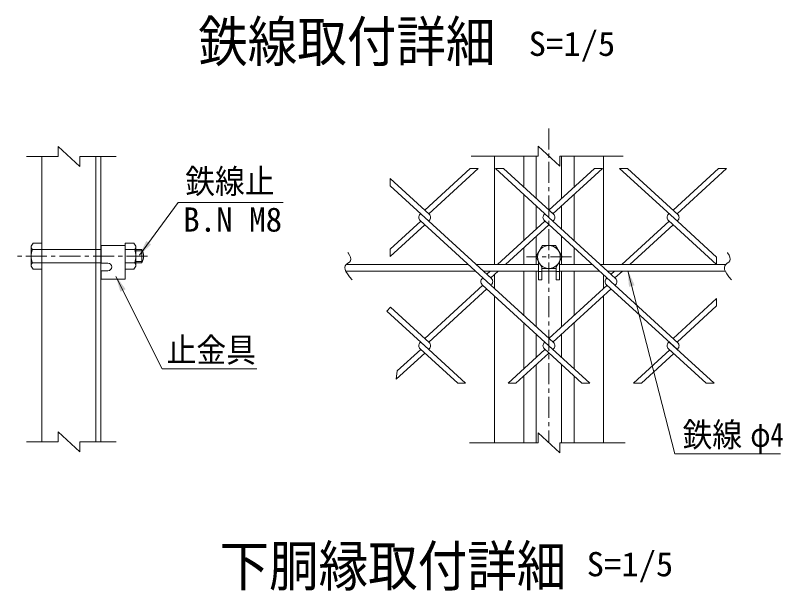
# Model space of a CAD drawing. Units: millimetres, scale not verified, with parts at other scales. Extents: x -4455 to 4455, y -3150 to 3150.
# Drawn here: x 1194 to 2566, y 427 to 1455 of the extents above; entities that cross this region are included whole.
import ezdxf
from ezdxf.enums import TextEntityAlignment as Align

# ---------------------------------------------------------------- set-up
doc = ezdxf.new("R2010")
doc.units = ezdxf.units.MM
doc.header["$LTSCALE"] = 30
doc.linetypes.add('DASHED', pattern=[7.5, 6, -1.5])
doc.linetypes.add('USER1', pattern=[2, 1.25, -0.25, 0.25, -0.25])
doc.layers.add('0-C_7詳細', color=7, linetype='Continuous', lineweight=18)
doc.styles.add('ＭＳ ゴシック', font='')
doc.styles.get('ＭＳ ゴシック').set_extended_font_data('MS Gothic')

msp = doc.modelspace()

# ---------------------------------------------------------------- linework, layer by layer
at = {"layer": '0-C_7詳細', "color": 1, "linetype": 'USER1'}
for p, q in [((2147.8, 1253.31), (2147.8, 691.3)), ((1430.34, 1024.89), (1193.85, 1024.89)), ((2188.1, 1023.41), (2107.45, 1023.41))]:
    msp.add_line(p, q, dxfattribs=at)
at = {"layer": '0-C_7詳細', "color": 4}
for p, q in [((2167.19, 1185.62), (2128.41, 1221.62)), ((2128.41, 1203.62), (2128.41, 1221.62)), ((1309.04, 1184.89), (1270.27, 1220.89)), ((1270.27, 1202.89), (1270.27, 1220.89)), ((1270.27, 1202.89), (1213.7, 1202.89)), ((1309.04, 1202.89), (1374.31, 1202.89)), ((1309.04, 1202.89), (1309.04, 1184.89)), ((2128.41, 1203.62), (2008.84, 1203.62)), ((2167.19, 1203.62), (2280.35, 1203.62)), ((2167.19, 1203.62), (2167.19, 1185.62)), ((1270.27, 692.78), (1270.27, 710.78)), ((1309.04, 674.78), (1270.27, 710.78)), ((2128.41, 691.3), (2128.41, 709.3)), ((2167.19, 673.3), (2128.41, 709.3)), ((1270.27, 692.78), (1213.7, 692.78)), ((1309.04, 692.78), (1374.31, 692.78)), ((1309.04, 692.78), (1309.04, 674.78)), ((2128.41, 691.3), (2005.6, 691.3)), ((2167.19, 691.3), (2284, 691.3)), ((2167.19, 691.3), (2167.19, 673.3))]:
    msp.add_line(p, q, dxfattribs=at)
at = {"layer": '0-C_7詳細', "lineweight": 9}
for p, q in [((1241.47, 1202.89), (1241.47, 692.78)), ((1337.47, 1202.89), (1337.47, 692.78)), ((1346.47, 1202.89), (1346.47, 692.78)), ((2050.3, 1203.62), (2050.3, 1010.06)), ((2102.8, 1203.62), (2102.8, 1148.45)), ((2125.3, 1203.62), (2125.3, 1127.84)), ((2170.3, 1203.62), (2170.3, 1127.84)), ((2192.8, 1203.62), (2192.8, 1148.45)), ((2245.3, 1203.62), (2245.3, 1010.06)), ((2102.8, 1135.43), (2102.8, 1052.96)), ((2192.8, 1135.43), (2192.8, 1052.96)), ((2125.3, 1114.81), (2125.3, 1073.58)), ((2170.3, 1114.81), (2170.3, 1073.58)), ((2155.98, 1099.73), (2147.8, 1107.22)), ((2155.98, 1088.67), (2154.91, 1087.69)), ((2125.3, 1060.56), (2125.3, 1010.06)), ((2170.3, 1060.56), (2170.3, 1010.06)), ((1222.27, 1042.65), (1225.59, 1048.41)), ((1222.27, 1007.13), (1222.27, 1042.65)), ((1225.59, 1048.41), (1241.47, 1048.41)), ((1241.47, 1001.37), (1241.47, 1048.41)), ((1347.49, 1043.85), (1347.49, 1012.35)), ((1347.49, 1043.85), (1390.09, 1043.85)), ((1390.09, 1001.37), (1390.09, 1048.41)), ((1390.09, 1043.85), (1390.09, 983.85)), ((1409.29, 1007.13), (1409.29, 1042.65)), ((1224.32, 1036.89), (1241.47, 1036.89)), ((1407.23, 1036.89), (1390.09, 1036.89)), ((1409.29, 1036.89), (1419.95, 1036.89)), ((1419.95, 1012.89), (1419.95, 1036.89)), ((2102.8, 1039.94), (2102.8, 1010.06)), ((2192.8, 1039.94), (2192.8, 1010.06)), ((1222.27, 1007.13), (1225.59, 1001.37)), ((1224.32, 1012.89), (1241.47, 1012.89)), ((1347.49, 1012.35), (1359.34, 1012.35)), ((1407.23, 1012.89), (1390.09, 1012.89)), ((1409.29, 1007.13), (1405.96, 1001.37)), ((1409.29, 1012.89), (1419.95, 1012.89)), ((1785.45, 1010.06), (2003.39, 1010.06)), ((2017.59, 1010.06), (2129.05, 1010.06)), ((2129.05, 1015.15), (2129.05, 982.37)), ((2131.52, 1010.87), (2129.05, 1010.87)), ((2160.55, 1004.76), (2160.55, 982.37)), ((2164.08, 1010.87), (2166.55, 1010.87)), ((2166.55, 1015.15), (2166.55, 982.37)), ((2166.55, 1010.06), (2225.41, 1010.06)), ((2239.62, 1010.06), (2463.83, 1010.06)), ((1225.59, 1001.37), (1241.47, 1001.37)), ((1346.47, 876.54), (1346.47, 996.54)), ((1347.49, 998.85), (1359.34, 998.85)), ((1347.49, 998.85), (1347.49, 983.85)), ((1405.96, 1001.37), (1390.09, 1001.37)), ((1784.72, 998.06), (2016.48, 998.06)), ((2030.69, 998.06), (2129.05, 998.06)), ((2050.3, 991.83), (2050.3, 967.07)), ((2102.8, 998.06), (2102.8, 918.96)), ((2125.3, 998.06), (2125.3, 898.34)), ((2135.05, 997.37), (2129.05, 997.37)), ((2135.05, 998.06), (2160.55, 998.06)), ((2160.55, 997.37), (2166.55, 997.37)), ((2166.55, 998.06), (2238.51, 998.06)), ((2170.3, 998.06), (2170.3, 898.34)), ((2192.8, 998.06), (2192.8, 918.96)), ((2245.3, 991.83), (2245.3, 967.07)), ((2252.72, 998.06), (2463.11, 998.06)), ((1347.49, 983.85), (1390.09, 983.85)), ((2160.55, 982.37), (2166.55, 982.37)), ((2050.3, 954.05), (2050.3, 691.3)), ((2245.3, 954.05), (2245.3, 691.3)), ((2102.8, 905.94), (2102.8, 823.47)), ((2192.8, 905.94), (2192.8, 823.47)), ((2125.3, 885.32), (2125.3, 844.09)), ((2170.3, 885.32), (2170.3, 844.09)), ((2125.3, 831.07), (2125.3, 691.3)), ((2170.3, 831.07), (2170.3, 691.3)), ((2102.8, 810.45), (2102.8, 691.3)), ((2192.8, 810.45), (2192.8, 691.3))]:
    msp.add_line(p, q, dxfattribs=at)
at = {"layer": '0-C_7詳細', "color": 3}
for p, q in [((2007.14, 1181.78), (1925.77, 1107.22)), ((2021.35, 1181.78), (1932.88, 1100.71)), ((2021.35, 1181.78), (2007.14, 1181.78)), ((2154.91, 1087.69), (2052.22, 1181.78)), ((2066.43, 1181.78), (2052.22, 1181.78)), ((2155.98, 1099.73), (2066.43, 1181.78)), ((2229.17, 1181.78), (2147.8, 1107.22)), ((2243.38, 1181.78), (2154.91, 1100.71)), ((2243.38, 1181.78), (2229.17, 1181.78)), ((2378, 1086.7), (2274.25, 1181.78)), ((2288.46, 1181.78), (2274.25, 1181.78)), ((2379.08, 1098.75), (2288.46, 1181.78)), ((2451.2, 1181.78), (2369.83, 1107.22)), ((2465.41, 1181.78), (2376.93, 1100.71)), ((2465.41, 1181.78), (2451.2, 1181.78)), ((1933.95, 1099.73), (1863.88, 1163.93)), ((1863.88, 1163.93), (1863.88, 1150.91)), ((1932.88, 1087.69), (1863.88, 1150.91)), ((1918.67, 1100.71), (1917.6, 1099.73)), ((1918.67, 1100.71), (1917.6, 1099.73)), ((1918.67, 1100.71), (1917.6, 1099.73)), ((1918.67, 1100.71), (1917.6, 1099.73)), ((2140.7, 1100.71), (2139.63, 1099.73)), ((2140.7, 1100.71), (2139.63, 1099.73)), ((2362.72, 1100.71), (2361.65, 1099.73)), ((2362.72, 1100.71), (2361.65, 1099.73)), ((1918.67, 1087.69), (1863.88, 1037.48)), ((2043.89, 972.94), (1917.6, 1088.67)), ((1933.95, 1088.67), (1932.88, 1087.69)), ((2044.96, 984.98), (1932.88, 1087.69)), ((2140.7, 1087.69), (2055.98, 1010.06)), ((2265.92, 972.94), (2139.63, 1088.67)), ((2266.99, 984.98), (2154.91, 1087.69)), ((2362.72, 1087.69), (2278.01, 1010.06)), ((2447.64, 1009.88), (2361.65, 1088.67)), ((2378, 1088.67), (2376.93, 1087.69)), ((2447.64, 1022.9), (2378, 1086.7)), ((1925.77, 1081.18), (1863.88, 1024.46)), ((2147.8, 1081.18), (2070.19, 1010.06)), ((2369.83, 1081.18), (2292.22, 1010.06)), ((1863.88, 1037.48), (1863.88, 1024.46)), ((2447.64, 1022.9), (2447.64, 1009.88)), ((2042.88, 998.06), (2036.79, 992.47)), ((2044.96, 984.98), (2036.79, 992.47)), ((2057.09, 998.06), (2043.89, 985.96)), ((2264.91, 998.06), (2258.81, 992.47)), ((2279.12, 998.06), (2265.92, 985.96)), ((2029.68, 985.96), (2028.61, 984.98)), ((2029.68, 985.96), (2028.61, 984.98)), ((2251.71, 985.96), (2250.64, 984.98)), ((2251.71, 985.96), (2250.64, 984.98)), ((2029.68, 972.94), (1925.77, 877.72)), ((2036.79, 966.43), (1932.88, 871.21)), ((2154.91, 858.19), (2028.61, 973.92)), ((2044.96, 973.92), (2043.89, 972.94)), ((2155.98, 870.23), (2043.89, 972.94)), ((2251.71, 972.94), (2147.8, 877.72)), ((2258.81, 966.43), (2154.91, 871.21)), ((2378, 857.21), (2250.64, 973.92)), ((2266.99, 973.92), (2265.92, 972.94)), ((2379.08, 869.25), (2265.92, 972.94)), ((2447.64, 949.02), (2369.83, 877.72)), ((2447.64, 949.02), (2447.64, 936)), ((1864.55, 933.83), (1858.01, 926.79)), ((1933.95, 870.23), (1864.55, 933.83)), ((2447.64, 936), (2376.93, 871.21)), ((1932.88, 858.19), (1858.01, 926.79)), ((1918.67, 871.21), (1917.6, 870.23)), ((1918.67, 871.21), (1917.6, 870.23)), ((1998.9, 797.69), (1918.67, 871.21)), ((1933.95, 870.23), (1925.77, 877.72)), ((2140.7, 871.21), (2139.63, 870.23)), ((2140.7, 871.21), (2139.63, 870.23)), ((2220.93, 797.69), (2140.7, 871.21)), ((2362.72, 871.21), (2361.65, 870.23)), ((2362.72, 871.21), (2361.65, 870.23)), ((2442.96, 797.69), (2362.72, 871.21)), ((1925.77, 851.68), (1874.67, 804.85)), ((1918.67, 858.19), (1876.71, 819.74)), ((1984.69, 797.69), (1917.6, 859.17)), ((1933.95, 859.17), (1932.88, 858.19)), ((2140.7, 858.19), (2074.67, 797.69)), ((2206.72, 797.69), (2139.63, 859.17)), ((2155.98, 859.17), (2154.91, 858.19)), ((2363.79, 857.21), (2298.84, 797.69)), ((2370.9, 850.7), (2313.05, 797.69)), ((2428.75, 797.69), (2361.65, 859.17)), ((2369.83, 851.68), (2361.65, 859.17)), ((2378, 859.17), (2376.93, 858.19)), ((2378, 859.17), (2376.93, 858.19)), ((1876.71, 819.74), (1874.67, 804.85)), ((1998.9, 797.69), (1984.69, 797.69)), ((2220.93, 797.69), (2206.72, 797.69)), ((2313.05, 797.69), (2298.84, 797.69)), ((2442.96, 797.69), (2428.75, 797.69))]:
    msp.add_line(p, q, dxfattribs=at)
at = {"layer": '0-C_7詳細', "color": 3, "linetype": 'DASHED'}
for p, q in [((1241.47, 1036.89), (1347.49, 1036.89)), ((1241.47, 1012.89), (1347.49, 1012.89))]:
    msp.add_line(p, q, dxfattribs=at)
at = {"layer": '0-C_7詳細', "color": 1}
for p, q in [((1409.29, 1034.49), (1421.16, 1034.49)), ((1409.29, 1015.29), (1421.16, 1015.29))]:
    msp.add_line(p, q, dxfattribs=at)
at = {"layer": '0-C_7詳細', "lineweight": 9}
for points in [[(1672.92, 1121.08), (1484.92, 1121.08), (1415.82, 1026.38)], [(1409.29, 1042.65), (1405.96, 1048.41), (1390.09, 1048.41)], [(2135.05, 1004.76), (2135.05, 982.37), (2129.05, 982.37)], [(1625.72, 823.7), (1456.31, 823.7), (1373.8, 988.55)], [(2562.06, 671.22), (2372.98, 671.22), (2289.06, 998.63)]]:
    msp.add_lwpolyline(points, dxfattribs=at)
at = {"layer": '0-C_7詳細', "color": 3}
msp.add_lwpolyline([(2124.28, 1023.41), (2136.04, 1043.78), (2159.56, 1043.78), (2171.32, 1023.41), (2159.56, 1003.04), (2136.04, 1003.04)], close=True, dxfattribs=at)
at = {"layer": '0-C_7詳細', "color": 4}
for points in [[(1788.52, 1031.15), (1788.84, 1030.76), (1791.5, 1026.56), (1793.07, 1022.8), (1793.54, 1019.49), (1792.91, 1016.61), (1791.19, 1014.18), (1788.37, 1012.19), (1785.54, 1010.19), (1783.79, 1007.7), (1783.11, 1004.75), (1783.5, 1001.32), (1784.97, 997.41), (1787.51, 993.03), (1791.12, 988.17), (1795.81, 982.83)], [(2466.91, 1031.15), (2467.22, 1030.76), (2469.88, 1026.56), (2471.45, 1022.8), (2471.92, 1019.49), (2471.29, 1016.61), (2469.57, 1014.18), (2466.75, 1012.19), (2463.93, 1010.19), (2462.17, 1007.7), (2461.49, 1004.75), (2461.88, 1001.32), (2463.35, 997.41), (2465.89, 993.03), (2469.5, 988.17), (2474.19, 982.83)]]:
    msp.add_lwpolyline(points, dxfattribs=at)
at = {"layer": '0-C_7詳細', "color": 3}
msp.add_lwpolyline([(2147.8, 851.68), (2088.88, 797.69), (2074.67, 797.69)], dxfattribs=at)
msp.add_circle((2147.8, 1023.41), 20.4, dxfattribs=at)
for centre, start, end in [((1922.66, 1094.2), 132.5, 227.5), ((1928.88, 1094.2), 312.5, 47.5), ((2144.69, 1094.2), 132.5, 227.5), ((2150.91, 1094.2), 312.5, 47.5), ((2366.72, 1094.2), 132.5, 227.5), ((2372.94, 1094.2), 312.5, 47.5), ((2033.68, 979.45), 132.5, 227.5), ((2039.9, 979.45), 312.5, 47.5), ((2255.71, 979.45), 132.5, 227.5), ((2261.92, 979.45), 312.5, 47.5), ((1922.66, 864.7), 132.5, 227.5), ((1928.88, 864.7), 312.5, 47.5), ((2144.69, 864.7), 132.5, 227.5), ((2150.91, 864.7), 312.5, 47.5), ((2366.72, 864.7), 132.5, 227.5), ((2372.94, 864.7), 312.5, 47.5)]:
    msp.add_arc(centre, 7.5, start, end, dxfattribs=at)
at = {"layer": '0-C_7詳細', "lineweight": 9}
for centre, radius, start, end in [((1231.35, 1042.65), 9.09, 180, 219.3382), ((1400.2, 1042.65), 9.09, 320.6618, 0), ((1258.27, 1024.89), 36, 160.52878, 199.47122), ((1373.29, 1024.89), 36, 340.52878, 19.47122), ((1399.16, 1024.89), 24, 330, 30), ((1231.35, 1007.13), 9.09, 140.6618, 180), ((1359.34, 1005.6), 6.75, 270, 90), ((1400.2, 1007.13), 9.09, 0, 39.3382)]:
    msp.add_arc(centre, radius, start, end, dxfattribs=at)
at = {"layer": '0-C_7詳細'}
for points in [[(1414.64, 1024.77), (1428.11, 1052.07), (1436.53, 1045.93)], [(1372.9, 990.34), (1390.99, 965.84), (1381.67, 961.18)], [(2288.56, 1000.56), (2301.06, 972.8), (2290.97, 970.21)]]:
    msp.add_solid(points, dxfattribs=at)

# ---------------------------------------------------------------- texts
at = {"layer": '0-C_7詳細', "style": 'ＭＳ ゴシック', "width": 0.9}
for s, p in [('鉄線取付詳細', (1520.79, 1350.93)), ('下胴縁取付詳細', (1558.86, 413.29))]:
    msp.add_text(s, height=72.14, dxfattribs=at).set_placement(p, align=Align.BOTTOM_LEFT)
at = {"layer": '0-C_7詳細', "color": 3, "style": 'ＭＳ ゴシック'}
for s, width, p in [('S=1/5', 1.05, (2111.66, 1369.91)), ('鉄線止', 0.9, (1497.63, 1124)), ('止金具', 0.9, (1464.35, 822.41)), ('鉄線', 0.9, (2386.72, 671)), ('φ4', 0.8, (2508.02, 671)), ('S=1/5', 1.05, (2215.31, 439.54))]:
    msp.add_text(s, height=43.33, dxfattribs=dict(at, width=width)).set_placement(p, align=Align.BOTTOM_LEFT)
msp.add_text('B.N M8', height=43.33, dxfattribs=at).set_placement((1493.98, 1055.74), align=Align.BOTTOM_LEFT)

doc.saveas('drawing.dxf')
